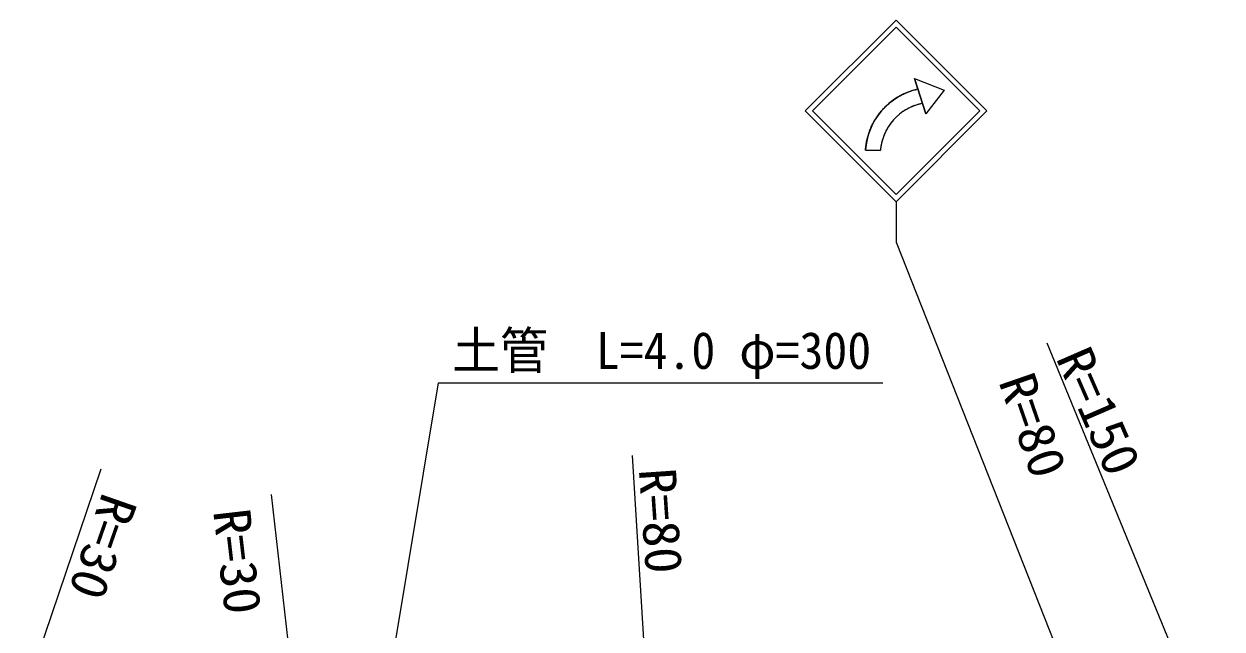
# Model space of a CAD drawing. Units: millimetres, scale not verified. Extents: x 40000 to 680000, y 20000 to 380000.
# Drawn here: x 451493 to 510869, y 280654 to 310637 of the extents above; entities that cross this region are included whole.
import ezdxf
from ezdxf.enums import TextEntityAlignment as Align

# ---------------------------------------------------------------- set-up
doc = ezdxf.new("R2010")
doc.units = ezdxf.units.MM
doc.header["$LTSCALE"] = 1000
doc.layers.add('M-STR-HTXT', color=7, linetype='Continuous', lineweight=13)
doc.layers.add('M-STR-STRC', color=7, linetype='Continuous', lineweight=25)
doc.styles.add('ＭＳ ゴシック', font='')
doc.styles.get('ＭＳ ゴシック').set_extended_font_data('MS Gothic')

msp = doc.modelspace()

# ---------------------------------------------------------------- linework, layer by layer
at = {"layer": 'M-STR-HTXT'}
for p, q in [((502190, 294834), (513238, 267861)), ((467056, 262930), (472043, 292846)), ((472043, 292846), (494059, 292846)), ((483435, 260617), (481650, 289245)), ((446196, 261688), (455320, 288596)), ((463744, 287323), (466882, 259552))]:
    msp.add_line(p, q, dxfattribs=at)
at = {"layer": 'M-STR-STRC'}
for p, q in [((490217, 306330), (494717, 310830)), ((499217, 306330), (494717, 310830)), ((490570, 306330), (494717, 310476)), ((498864, 306330), (494717, 310476)), ((495623, 307928), (497093, 307363)), ((495623, 307928), (496182, 306179)), ((495623, 307928), (497093, 307363)), ((495623, 307928), (496182, 306179)), ((495789, 307408), (495623, 307928)), ((495623, 307928), (497093, 307363)), ((496182, 306179), (495623, 307928)), ((495623, 307928), (497093, 307363)), ((494723, 306964), (494772, 306994)), ((494772, 306994), (494822, 307024)), ((494822, 307024), (494872, 307054)), ((494872, 307054), (494923, 307082)), ((494923, 307082), (494974, 307109)), ((494974, 307109), (495026, 307136)), ((495026, 307136), (495078, 307161)), ((495078, 307161), (495130, 307186)), ((495130, 307186), (495183, 307210)), ((495183, 307210), (495237, 307232)), ((495237, 307232), (495290, 307254)), ((495290, 307254), (495345, 307275)), ((495345, 307275), (495399, 307295)), ((495399, 307295), (495454, 307314)), ((495454, 307314), (495509, 307332)), ((495509, 307332), (495565, 307349)), ((495565, 307349), (495620, 307366)), ((495620, 307366), (495676, 307381)), ((495676, 307381), (495733, 307395)), ((495789, 307408), (495733, 307395)), ((495789, 307408), (496016, 306698)), ((495789, 307408), (496016, 306698)), ((497093, 307363), (496182, 306179)), ((497093, 307363), (496182, 306179)), ((497093, 307363), (496182, 306179)), ((497093, 307363), (496182, 306179)), ((494020, 306361), (494059, 306404)), ((494059, 306404), (494098, 306446)), ((494098, 306446), (494138, 306488)), ((494138, 306488), (494179, 306529)), ((494179, 306529), (494221, 306570)), ((494221, 306570), (494263, 306609)), ((494263, 306609), (494307, 306648)), ((494307, 306648), (494350, 306687)), ((494350, 306687), (494395, 306724)), ((494395, 306724), (494440, 306761)), ((494440, 306761), (494485, 306797)), ((494485, 306797), (494532, 306832)), ((494532, 306832), (494579, 306866)), ((494579, 306866), (494626, 306899)), ((494626, 306899), (494674, 306932)), ((494674, 306932), (494723, 306964)), ((495217, 306397), (495179, 306374)), ((495257, 306419), (495217, 306397)), ((495296, 306441), (495257, 306419)), ((495336, 306462), (495296, 306441)), ((495376, 306482), (495336, 306462)), ((495417, 306502), (495376, 306482)), ((495458, 306521), (495417, 306502)), ((495500, 306539), (495458, 306521)), ((495541, 306556), (495500, 306539)), ((495583, 306573), (495541, 306556)), ((495625, 306589), (495583, 306573)), ((495668, 306604), (495625, 306589)), ((495711, 306618), (495668, 306604)), ((495754, 306632), (495711, 306618)), ((495797, 306645), (495754, 306632)), ((495840, 306657), (495797, 306645)), ((495884, 306669), (495840, 306657)), ((495928, 306679), (495884, 306669)), ((495972, 306689), (495928, 306679)), ((496016, 306698), (495972, 306689)), ((496182, 306179), (496016, 306698)), ((490217, 306330), (494717, 301829)), ((490570, 306330), (494717, 302183)), ((493589, 305743), (493617, 305793)), ((493617, 305793), (493646, 305844)), ((493646, 305844), (493676, 305894)), ((493676, 305894), (493707, 305943)), ((493707, 305943), (493738, 305992)), ((493738, 305992), (493771, 306040)), ((493771, 306040), (493804, 306088)), ((493804, 306088), (493838, 306135)), ((493838, 306135), (493873, 306181)), ((493873, 306181), (493908, 306227)), ((493908, 306227), (493945, 306272)), ((493945, 306272), (493982, 306317)), ((493982, 306317), (494020, 306361)), ((494531, 305818), (494503, 305783)), ((494560, 305852), (494531, 305818)), ((494590, 305886), (494560, 305852)), ((494621, 305919), (494590, 305886)), ((494652, 305952), (494621, 305919)), ((494683, 305985), (494652, 305952)), ((494715, 306016), (494683, 305985)), ((494748, 306047), (494715, 306016)), ((494717, 302183), (498864, 306330)), ((494717, 301830), (499217, 306330)), ((494781, 306078), (494748, 306047)), ((494815, 306108), (494781, 306078)), ((494849, 306137), (494815, 306108)), ((494884, 306166), (494849, 306137)), ((494919, 306194), (494884, 306166)), ((494955, 306222), (494919, 306194)), ((494991, 306249), (494955, 306222)), ((495028, 306275), (494991, 306249)), ((495065, 306301), (495028, 306275)), ((495102, 306326), (495065, 306301)), ((495140, 306350), (495102, 306326)), ((495179, 306374), (495140, 306350)), ((493341, 305155), (493359, 305210)), ((493359, 305210), (493378, 305265)), ((493378, 305265), (493398, 305320)), ((493398, 305320), (493418, 305374)), ((493418, 305374), (493440, 305428)), ((493440, 305428), (493463, 305481)), ((493463, 305481), (493486, 305535)), ((493486, 305535), (493511, 305587)), ((493511, 305587), (493536, 305639)), ((493536, 305639), (493562, 305691)), ((493562, 305691), (493589, 305743)), ((494152, 305206), (494134, 305165)), ((494170, 305248), (494152, 305206)), ((494189, 305288), (494170, 305248)), ((494210, 305329), (494189, 305288)), ((494230, 305369), (494210, 305329)), ((494252, 305409), (494230, 305369)), ((494274, 305448), (494252, 305409)), ((494297, 305487), (494274, 305448)), ((494320, 305525), (494297, 305487)), ((494344, 305564), (494320, 305525)), ((494369, 305601), (494344, 305564)), ((494394, 305638), (494369, 305601)), ((494420, 305675), (494394, 305638)), ((494447, 305712), (494420, 305675)), ((494475, 305748), (494447, 305712)), ((494503, 305783), (494475, 305748)), ((493217, 304588), (493225, 304646)), ((493225, 304646), (493234, 304703)), ((493234, 304703), (493244, 304761)), ((493244, 304761), (493255, 304818)), ((493255, 304818), (493267, 304874)), ((493267, 304874), (493280, 304931)), ((493280, 304931), (493294, 304987)), ((493294, 304987), (493309, 305044)), ((493309, 305044), (493325, 305099)), ((493325, 305099), (493341, 305155)), ((493969, 304603), (493962, 304559)), ((493977, 304648), (493969, 304603)), ((493986, 304692), (493977, 304648)), ((493996, 304736), (493986, 304692)), ((494006, 304780), (493996, 304736)), ((494017, 304824), (494006, 304780)), ((494029, 304867), (494017, 304824)), ((494042, 304910), (494029, 304867)), ((494055, 304953), (494042, 304910)), ((494070, 304996), (494055, 304953)), ((494084, 305039), (494070, 304996)), ((494100, 305081), (494084, 305039)), ((494117, 305123), (494100, 305081)), ((494134, 305165), (494117, 305123)), ((493197, 304376), (493199, 304415)), ((493940, 304375), (493197, 304376)), ((493197, 304376), (493940, 304375)), ((493199, 304415), (493204, 304473)), ((493204, 304473), (493210, 304531)), ((493210, 304531), (493217, 304588)), ((493944, 304424), (493940, 304380)), ((493949, 304469), (493944, 304424)), ((493955, 304514), (493949, 304469)), ((493962, 304559), (493955, 304514)), ((494717, 301829), (494717, 299829)), ((494717, 299829), (507349, 267858))]:
    msp.add_line(p, q, dxfattribs=at)
for radius, start, end in [(3327, 102.62811, 176.29675), (2586, 101.16556, 175.26004)]:
    msp.add_arc((496517, 304162), radius, start, end, dxfattribs=at)

# ---------------------------------------------------------------- texts
at = {"layer": 'M-STR-HTXT', "style": 'ＭＳ ゴシック', "width": 0.95}
msp.add_text('土管\u3000L=4.0 φ=300', height=1833, dxfattribs=at).set_placement((472709, 292995), align=Align.BOTTOM_LEFT)
at = {"layer": 'M-STR-HTXT', "style": 'ＭＳ ゴシック', "width": 1.05}
for s, rotation, p in [('R=150', 293.5, (502109, 293871)), ('R=80', 289.1, (499257, 292744)), ('R=80', 273.9, (481417, 288533)), ('R=30', 250.8, (454886, 287674)), ('R=30', 276.6, (460322, 286443))]:
    msp.add_text(s, height=1833, rotation=rotation, dxfattribs=at).set_placement(p, align=Align.BOTTOM_LEFT)

doc.saveas('drawing.dxf')
